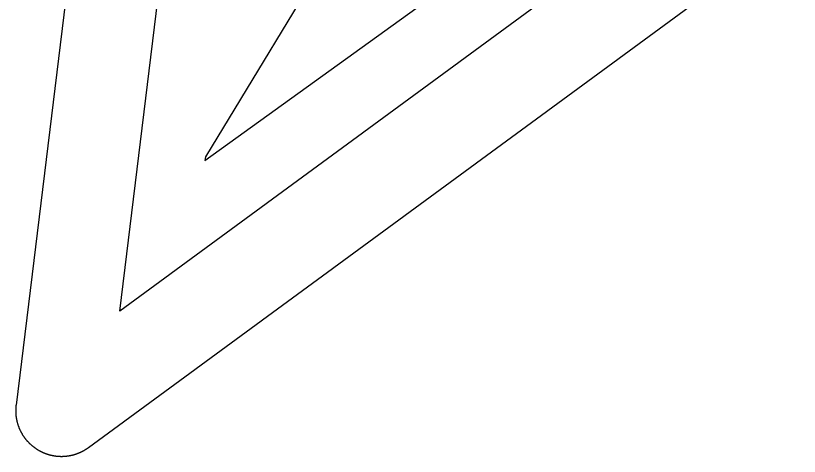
# Model space of a CAD drawing. Extents: x 5 to 105, y 2 to 136.
# Drawn here: x 32.01 to 43.27, y 6.03 to 12.37 of the extents above; entities that cross this region are included whole.
import ezdxf

# ---------------------------------------------------------------- set-up
doc = ezdxf.new("R2010")
doc.units = 0
doc.layers.get('0').update_dxf_attribs({"linetype": 'CONTINUOUS'})

msp = doc.modelspace()

# ---------------------------------------------------------------- linework, layer by layer
at = {"color": 7}
for points in [[(43.273, 15.2995), (33.5025, 8.1225), (34.9711, 20.152)], [(40.5305, 19.9008), (34.7346, 10.3437)], [(33.4074, 18.2028), (32.0116, 6.7698)], [(34.7346, 10.3437), (34.7276, 10.2885), (42.6091, 15.9763)], [(33.0543, 6.1598), (43.1667, 13.5879)]]:
    msp.add_lwpolyline(points, dxfattribs=at)
for points in [[(32.0116, 6.7698, 0), (32.0109, 6.7637, 0), (32.0102, 6.7575, 0), (32.0096, 6.7514, 0), (32.0091, 6.7453, 0), (32.0086, 6.7391, 0), (32.0081, 6.733, 0), (32.0078, 6.7268, 0), (32.0075, 6.7207, 0), (32.0072, 6.7146, 0), (32.007, 6.7085, 0), (32.0068, 6.7024, 0), (32.0068, 6.6963, 0), (32.0067, 6.6902, 0), (32.0068, 6.6841, 0), (32.0068, 6.678, 0), (32.007, 6.6719, 0), (32.0072, 6.6658, 0), (32.0074, 6.6598, 0), (32.0077, 6.6537, 0), (32.0081, 6.6477, 0), (32.0085, 6.6416, 0), (32.009, 6.6356, 0), (32.0095, 6.6296, 0), (32.0101, 6.6236, 0), (32.0107, 6.6176, 0), (32.0114, 6.6116, 0), (32.0122, 6.6056, 0), (32.013, 6.5996, 0), (32.0138, 6.5937, 0), (32.0147, 6.5877, 0), (32.0157, 6.5818, 0), (32.0167, 6.5759, 0), (32.0178, 6.57, 0), (32.0189, 6.5641, 0), (32.0201, 6.5582, 0), (32.0213, 6.5524, 0), (32.0226, 6.5465, 0), (32.0239, 6.5407, 0), (32.0253, 6.5349, 0), (32.0267, 6.5291, 0), (32.0282, 6.5233, 0), (32.0298, 6.5175, 0), (32.0314, 6.5118, 0), (32.033, 6.506, 0), (32.0347, 6.5003, 0), (32.0365, 6.4946, 0), (32.0383, 6.4889, 0), (32.0401, 6.4833, 0), (32.042, 6.4776, 0), (32.044, 6.472, 0), (32.046, 6.4664, 0), (32.048, 6.4608, 0), (32.0501, 6.4552, 0), (32.0523, 6.4497, 0), (32.0545, 6.4442, 0), (32.0567, 6.4386, 0), (32.059, 6.4332, 0), (32.0614, 6.4277, 0), (32.0638, 6.4223, 0), (32.0662, 6.4168, 0), (32.0687, 6.4114, 0), (32.0713, 6.4061, 0), (32.0739, 6.4007, 0), (32.0765, 6.3954, 0), (32.0792, 6.3901, 0), (32.0819, 6.3848, 0), (32.0847, 6.3796, 0), (32.0875, 6.3743, 0), (32.0904, 6.3691, 0), (32.0933, 6.3639, 0), (32.0963, 6.3588, 0), (32.0993, 6.3537, 0), (32.1024, 6.3486, 0), (32.1055, 6.3435, 0), (32.1087, 6.3384, 0), (32.1119, 6.3334, 0), (32.1151, 6.3284, 0), (32.1184, 6.3235, 0), (32.1218, 6.3186, 0), (32.1252, 6.3136, 0), (32.1286, 6.3088, 0), (32.1321, 6.3039, 0), (32.1356, 6.2991, 0), (32.1392, 6.2943, 0), (32.1428, 6.2896, 0), (32.1464, 6.2849, 0), (32.1501, 6.2802, 0), (32.1539, 6.2755, 0), (32.1577, 6.2709, 0), (32.1615, 6.2663, 0), (32.1654, 6.2617, 0), (32.1693, 6.2572, 0), (32.1733, 6.2527, 0), (32.1773, 6.2482, 0), (32.1813, 6.2438, 0), (32.1854, 6.2394, 0), (32.1896, 6.2351, 0), (32.1937, 6.2308, 0), (32.198, 6.2265, 0), (32.2022, 6.2222, 0), (32.2065, 6.218, 0), (32.2109, 6.2138, 0), (32.2152, 6.2097, 0), (32.2197, 6.2056, 0), (32.2241, 6.2015, 0), (32.2287, 6.1975, 0), (32.2332, 6.1935, 0), (32.2378, 6.1895, 0), (32.2424, 6.1856, 0), (32.2471, 6.1818, 0), (32.2518, 6.1779, 0), (32.2566, 6.1741, 0), (32.2614, 6.1704, 0), (32.2662, 6.1667, 0), (32.2711, 6.163, 0), (32.276, 6.1594, 0), (32.2809, 6.1558, 0), (32.2859, 6.1523, 0), (32.2909, 6.1487, 0), (32.296, 6.1453, 0), (32.3011, 6.1419, 0), (32.3063, 6.1385, 0), (32.3114, 6.1352, 0), (32.3167, 6.1319, 0), (32.3219, 6.1286, 0), (32.3272, 6.1254, 0), (32.3325, 6.1223, 0)], [(32.3325, 6.1223, 0), (32.335, 6.1209, 0), (32.3374, 6.1194, 0), (32.3399, 6.1181, 0), (32.3423, 6.1167, 0), (32.3448, 6.1153, 0), (32.3472, 6.1139, 0), (32.3497, 6.1126, 0), (32.3522, 6.1113, 0), (32.3546, 6.1099, 0), (32.3571, 6.1086, 0), (32.3596, 6.1073, 0), (32.3621, 6.106, 0), (32.3645, 6.1047, 0), (32.367, 6.1034, 0), (32.3695, 6.1022, 0), (32.372, 6.1009, 0), (32.3745, 6.0997, 0), (32.377, 6.0985, 0), (32.3795, 6.0973, 0), (32.3821, 6.096, 0), (32.3846, 6.0949, 0), (32.3871, 6.0937, 0), (32.3896, 6.0925, 0), (32.3921, 6.0914, 0), (32.3947, 6.0902, 0), (32.3972, 6.0891, 0), (32.3997, 6.0879, 0), (32.4023, 6.0868, 0), (32.4048, 6.0857, 0), (32.4074, 6.0846, 0), (32.4099, 6.0835, 0), (32.4125, 6.0825, 0), (32.415, 6.0814, 0), (32.4176, 6.0804, 0), (32.4202, 6.0793, 0), (32.4227, 6.0783, 0), (32.4253, 6.0773, 0), (32.4279, 6.0763, 0), (32.4304, 6.0753, 0), (32.433, 6.0743, 0), (32.4356, 6.0734, 0), (32.4382, 6.0724, 0), (32.4408, 6.0715, 0), (32.4434, 6.0705, 0), (32.4459, 6.0696, 0), (32.4485, 6.0687, 0), (32.4511, 6.0678, 0), (32.4537, 6.0669, 0), (32.4563, 6.066, 0), (32.459, 6.0652, 0), (32.4616, 6.0643, 0), (32.4642, 6.0635, 0), (32.4668, 6.0626, 0), (32.4694, 6.0618, 0), (32.472, 6.061, 0), (32.4746, 6.0602, 0), (32.4773, 6.0594, 0), (32.4799, 6.0586, 0), (32.4825, 6.0579, 0), (32.4851, 6.0571, 0), (32.4878, 6.0564, 0), (32.4904, 6.0556, 0), (32.4931, 6.0549, 0), (32.4957, 6.0542, 0), (32.4983, 6.0535, 0), (32.501, 6.0528, 0), (32.5036, 6.0522, 0), (32.5063, 6.0515, 0), (32.5089, 6.0508, 0), (32.5116, 6.0502, 0), (32.5142, 6.0496, 0), (32.5169, 6.0489, 0), (32.5195, 6.0483, 0), (32.5222, 6.0477, 0), (32.5248, 6.0472, 0), (32.5275, 6.0466, 0), (32.5302, 6.046, 0), (32.5328, 6.0455, 0), (32.5355, 6.0449, 0), (32.5382, 6.0444, 0), (32.5408, 6.0439, 0), (32.5435, 6.0434, 0), (32.5462, 6.0429, 0), (32.5489, 6.0424, 0), (32.5515, 6.0419, 0), (32.5542, 6.0415, 0), (32.5569, 6.041, 0), (32.5596, 6.0405, 0), (32.5623, 6.0401, 0), (32.5649, 6.0397, 0), (32.5676, 6.0393, 0), (32.5703, 6.0389, 0), (32.573, 6.0385, 0), (32.5757, 6.0381, 0), (32.5784, 6.0378, 0), (32.5811, 6.0374, 0), (32.5837, 6.0371, 0), (32.5864, 6.0368, 0), (32.5891, 6.0365, 0), (32.5918, 6.0361, 0), (32.5945, 6.0358, 0), (32.5972, 6.0356, 0), (32.5999, 6.0353, 0), (32.6026, 6.035, 0), (32.6053, 6.0348, 0), (32.608, 6.0345, 0), (32.6107, 6.0343, 0), (32.6134, 6.0341, 0), (32.6161, 6.0339, 0), (32.6188, 6.0337, 0), (32.6215, 6.0335, 0), (32.6242, 6.0333, 0), (32.6269, 6.0332, 0), (32.6296, 6.033, 0), (32.6323, 6.0329, 0), (32.635, 6.0328, 0), (32.6377, 6.0326, 0), (32.6404, 6.0325, 0), (32.6431, 6.0324, 0), (32.6458, 6.0324, 0), (32.6485, 6.0323, 0), (32.6512, 6.0322, 0), (32.6539, 6.0322, 0), (32.6566, 6.0321, 0), (32.6593, 6.0321, 0), (32.662, 6.0321, 0), (32.6647, 6.0321, 0)], [(32.6647, 6.0321, 0), (32.668, 6.0321, 0), (32.6712, 6.0321, 0), (32.6744, 6.0321, 0), (32.6777, 6.0322, 0), (32.6809, 6.0323, 0), (32.6842, 6.0324, 0), (32.6874, 6.0325, 0), (32.6906, 6.0326, 0), (32.6939, 6.0327, 0), (32.6971, 6.0329, 0), (32.7004, 6.033, 0), (32.7036, 6.0332, 0), (32.7068, 6.0334, 0), (32.7101, 6.0336, 0), (32.7133, 6.0339, 0), (32.7165, 6.0341, 0), (32.7198, 6.0344, 0), (32.723, 6.0347, 0), (32.7262, 6.035, 0), (32.7295, 6.0353, 0), (32.7327, 6.0356, 0), (32.7359, 6.0359, 0), (32.7391, 6.0363, 0), (32.7424, 6.0367, 0), (32.7456, 6.0371, 0), (32.7488, 6.0375, 0), (32.752, 6.0379, 0), (32.7552, 6.0383, 0), (32.7585, 6.0388, 0), (32.7617, 6.0393, 0), (32.7649, 6.0397, 0), (32.7681, 6.0402, 0), (32.7713, 6.0408, 0), (32.7745, 6.0413, 0), (32.7777, 6.0418, 0), (32.7809, 6.0424, 0), (32.7841, 6.043, 0), (32.7873, 6.0436, 0), (32.7905, 6.0442, 0), (32.7937, 6.0448, 0), (32.7969, 6.0455, 0), (32.8, 6.0461, 0), (32.8032, 6.0468, 0), (32.8064, 6.0475, 0), (32.8096, 6.0482, 0), (32.8128, 6.0489, 0), (32.8159, 6.0497, 0), (32.8191, 6.0504, 0), (32.8223, 6.0512, 0), (32.8254, 6.052, 0), (32.8286, 6.0528, 0), (32.8317, 6.0536, 0), (32.8349, 6.0544, 0), (32.838, 6.0553, 0), (32.8412, 6.0561, 0), (32.8443, 6.057, 0), (32.8474, 6.0579, 0), (32.8506, 6.0588, 0), (32.8537, 6.0598, 0), (32.8568, 6.0607, 0), (32.86, 6.0617, 0), (32.8631, 6.0626, 0), (32.8662, 6.0636, 0), (32.8693, 6.0646, 0), (32.8724, 6.0657, 0), (32.8755, 6.0667, 0), (32.8786, 6.0678, 0), (32.8817, 6.0688, 0), (32.8848, 6.0699, 0), (32.8879, 6.071, 0), (32.8909, 6.0721, 0), (32.894, 6.0733, 0), (32.8971, 6.0744, 0), (32.9002, 6.0756, 0), (32.9032, 6.0768, 0), (32.9063, 6.078, 0), (32.9093, 6.0792, 0), (32.9124, 6.0804, 0), (32.9154, 6.0816, 0), (32.9185, 6.0829, 0), (32.9215, 6.0842, 0), (32.9245, 6.0855, 0), (32.9275, 6.0868, 0), (32.9305, 6.0881, 0), (32.9336, 6.0894, 0), (32.9366, 6.0908, 0), (32.9396, 6.0922, 0), (32.9426, 6.0935, 0), (32.9455, 6.0949, 0), (32.9485, 6.0964, 0), (32.9515, 6.0978, 0), (32.9545, 6.0992, 0), (32.9574, 6.1007, 0), (32.9604, 6.1022, 0), (32.9633, 6.1037, 0), (32.9663, 6.1052, 0), (32.9692, 6.1067, 0), (32.9722, 6.1083, 0), (32.9751, 6.1098, 0), (32.978, 6.1114, 0), (32.9809, 6.113, 0), (32.9838, 6.1146, 0), (32.9867, 6.1162, 0), (32.9896, 6.1178, 0), (32.9925, 6.1195, 0), (32.9954, 6.1212, 0), (32.9983, 6.1228, 0), (33.0012, 6.1246, 0), (33.004, 6.1263, 0), (33.0069, 6.128, 0), (33.0097, 6.1297, 0), (33.0126, 6.1315, 0), (33.0154, 6.1333, 0), (33.0182, 6.1351, 0), (33.021, 6.1369, 0), (33.0239, 6.1387, 0), (33.0267, 6.1405, 0), (33.0295, 6.1424, 0), (33.0322, 6.1443, 0), (33.035, 6.1462, 0), (33.0378, 6.1481, 0), (33.0406, 6.15, 0), (33.0433, 6.1519, 0), (33.0461, 6.1539, 0), (33.0488, 6.1558, 0), (33.0516, 6.1578, 0), (33.0543, 6.1598, 0)]]:
    msp.add_polyline3d(points, dxfattribs=at)

doc.saveas('drawing.dxf')
